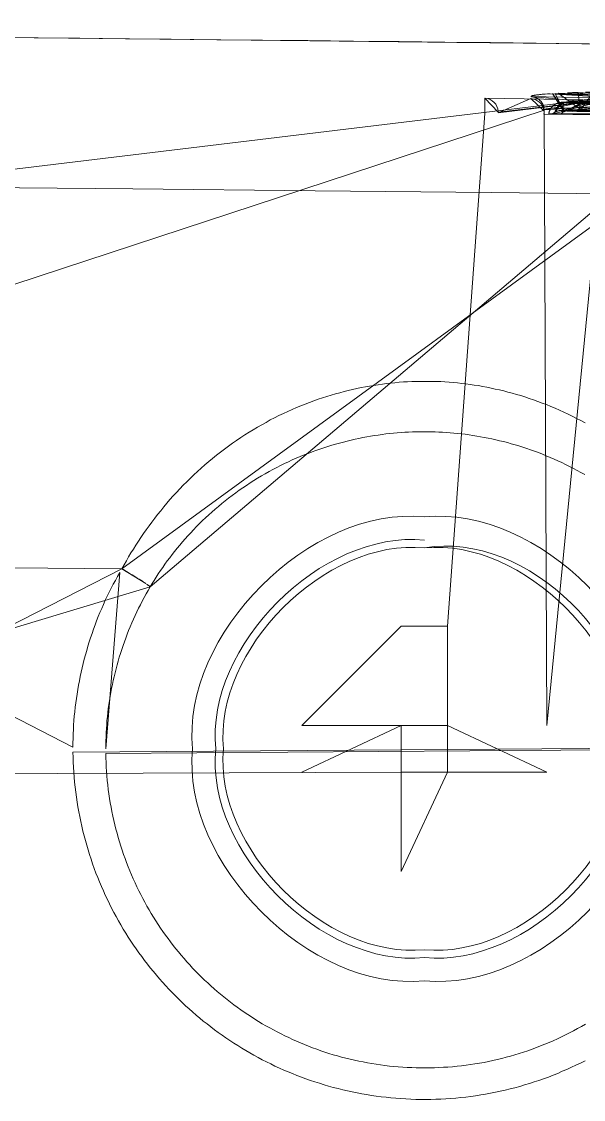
# Model space of a CAD drawing. Header units: millimetres. Extents: x 521 to 148073, y -17811 to 32040.
# Drawn here: x 59817.01 to 59825.83, y 10261.95 to 10278.86 of the extents above; entities that cross this region are included whole.
import ezdxf

# ---------------------------------------------------------------- set-up
doc = ezdxf.new("R2010")
doc.units = ezdxf.units.MM
doc.layers.add('Datové rozvody', color=6, linetype='Continuous')
doc.layers.add('PDF_Geometrie', color=7, linetype='Continuous', true_color=0xbdbdbd)

# ---------------------------------------------------------------- blocks, each defined once
blk = doc.blocks.new('projektor')
at = {"layer": 'PDF_Geometrie', "lineweight": 13}
for points in [[(86462.559, 15027.31), (86462.559, 15028.018), (86461.042, 15029.535), (86461.042, 15027.31), (86460.334, 15025.792), (86460.334, 15028.018), (86460.183, 15066.103), (86460.131, 15062.861)], [(86469.263, 15035.008), (86469.236, 15032.116), (86469.208, 15029.33), (86469.18, 15026.645), (86469.152, 15024.047), (86469.122, 15021.533), (86469.094, 15019.107), (86469.065, 15016.757), (86469.035, 15014.483), (86469.006, 15012.286), (86468.978, 15010.157), (86468.948, 15008.094), (86468.92, 15006.098)], [(86464.875, 15025.214), (86464.907, 15025.272), (86464.939, 15025.33), (86464.97, 15025.388), (86465.001, 15025.447), (86465.03, 15025.506), (86465.059, 15025.565), (86465.086, 15025.624), (86465.113, 15025.684), (86465.138, 15025.743), (86465.163, 15025.803), (86465.187, 15025.862), (86465.21, 15025.922), (86465.233, 15025.981), (86465.254, 15026.041), (86465.274, 15026.1), (86465.294, 15026.16), (86465.312, 15026.219), (86465.33, 15026.278), (86465.347, 15026.337), (86465.363, 15026.396), (86465.379, 15026.455), (86465.393, 15026.514), (86465.407, 15026.573), (86465.42, 15026.632), (86465.433, 15026.69), (86465.443, 15026.749), (86465.454, 15026.807), (86465.464, 15026.865), (86465.473, 15026.923), (86465.482, 15026.981), (86465.49, 15027.039), (86465.497, 15027.097), (86465.503, 15027.155), (86465.508, 15027.213), (86465.513, 15027.27), (86465.518, 15027.328), (86465.522, 15027.386), (86465.525, 15027.443), (86465.527, 15027.501), (86465.529, 15027.558), (86465.529, 15027.616), (86465.529, 15027.673), (86465.529, 15027.731), (86465.529, 15027.789), (86465.526, 15027.846), (86465.524, 15027.904), (86465.521, 15027.962), (86465.517, 15028.02), (86465.513, 15028.078), (86465.508, 15028.136), (86465.501, 15028.194), (86465.495, 15028.252), (86465.488, 15028.31), (86465.479, 15028.369), (86465.471, 15028.427), (86465.461, 15028.486), (86465.451, 15028.545), (86465.44, 15028.604), (86465.428, 15028.663), (86465.415, 15028.722), (86465.402, 15028.781), (86465.387, 15028.841), (86465.372, 15028.9), (86465.356, 15028.96), (86465.34, 15029.02), (86465.322, 15029.08), (86465.304, 15029.14), (86465.285, 15029.2), (86465.264, 15029.26), (86465.243, 15029.32), (86465.222, 15029.38), (86465.198, 15029.44), (86465.175, 15029.501), (86465.15, 15029.561), (86465.125, 15029.621), (86465.098, 15029.681), (86465.07, 15029.741), (86465.042, 15029.8), (86465.013, 15029.86), (86464.982, 15029.919), (86464.951, 15029.978), (86464.92, 15030.037), (86464.887, 15030.095), (86464.854, 15030.153), (86464.819, 15030.211), (86464.784, 15030.268), (86464.747, 15030.325), (86464.711, 15030.381), (86464.673, 15030.437), (86464.635, 15030.492), (86464.595, 15030.546), (86464.556, 15030.6), (86464.515, 15030.654), (86464.474, 15030.706), (86464.433, 15030.757), (86464.39, 15030.808), (86464.348, 15030.859), (86464.304, 15030.909), (86464.26, 15030.958), (86464.216, 15031.006), (86464.172, 15031.052), (86464.126, 15031.099), (86464.081, 15031.144), (86464.034, 15031.189), (86463.988, 15031.233), (86463.942, 15031.276), (86463.894, 15031.318), (86463.847, 15031.36), (86463.799, 15031.4), (86463.751, 15031.44), (86463.702, 15031.479), (86463.655, 15031.517), (86463.606, 15031.554), (86463.557, 15031.591), (86463.507, 15031.626), (86463.458, 15031.661), (86463.409, 15031.695), (86463.359, 15031.728), (86463.31, 15031.76), (86463.259, 15031.792), (86463.21, 15031.823), (86463.16, 15031.853), (86459.542, 15043.865)], [(86468.685, 15041.018), (86470.632, 15024.855)], [(86463.16, 15031.853), (86463.106, 15031.885), (86463.053, 15031.915), (86462.998, 15031.945), (86462.944, 15031.974), (86462.889, 15032.001), (86462.834, 15032.03), (86462.779, 15032.056), (86462.723, 15032.083), (86462.667, 15032.108), (86462.61, 15032.133), (86462.553, 15032.157), (86462.496, 15032.181), (86462.438, 15032.203), (86462.38, 15032.225), (86462.322, 15032.247), (86462.264, 15032.267), (86462.206, 15032.286), (86462.146, 15032.306), (86462.088, 15032.324), (86462.028, 15032.341), (86461.969, 15032.358), (86461.91, 15032.374), (86461.85, 15032.389), (86461.789, 15032.403), (86461.729, 15032.418), (86461.669, 15032.43), (86461.608, 15032.442), (86461.548, 15032.453), (86461.487, 15032.464), (86461.426, 15032.475), (86461.365, 15032.483), (86461.304, 15032.492), (86461.242, 15032.499), (86461.18, 15032.506), (86461.119, 15032.512), (86461.058, 15032.516), (86460.996, 15032.521), (86460.935, 15032.524), (86460.873, 15032.527), (86460.811, 15032.529), (86460.749, 15032.53), (86460.688, 15032.531), (86463.38, 15032.318), (86463.32, 15032.351), (86463.26, 15032.384), (86463.2, 15032.417), (86463.14, 15032.448), (86463.079, 15032.479), (86463.018, 15032.508), (86462.956, 15032.538), (86462.894, 15032.565), (86462.831, 15032.593), (86462.768, 15032.619), (86462.706, 15032.645), (86462.642, 15032.67), (86462.579, 15032.694), (86462.515, 15032.718), (86462.45, 15032.74), (86462.385, 15032.762), (86462.32, 15032.783), (86462.255, 15032.803), (86462.19, 15032.822), (86462.124, 15032.841), (86462.059, 15032.858), (86461.993, 15032.875), (86461.927, 15032.892), (86461.86, 15032.906), (86461.793, 15032.92), (86461.727, 15032.934), (86461.66, 15032.947), (86461.592, 15032.958), (86461.525, 15032.969), (86461.458, 15032.979), (86461.39, 15032.988), (86461.322, 15032.996), (86461.254, 15033.003), (86461.187, 15033.011), (86461.119, 15033.016), (86461.051, 15033.021), (86460.983, 15033.025), (86460.915, 15033.028), (86460.847, 15033.03), (86460.779, 15033.032), (86460.711, 15033.032), (86465.878, 15043.059)], [(86463.498, 15039.292), (86463.478, 15036.888), (86463.458, 15034.552), (86463.438, 15032.283), (86458.721, 15041.505), (86459.2, 15041.256)], [(86465.291, 15041.324), (86465.355, 15041.31), (86470.441, 15025.836)], [(86471.575, 15036.937), (86471.542, 15033.564), (86471.509, 15030.308), (86471.475, 15027.17), (86471.44, 15024.134), (86471.404, 15021.201), (86471.369, 15018.37), (86471.332, 15015.629), (86471.296, 15012.977), (86471.259, 15010.415), (86471.223, 15007.933)], [(86460.688, 15022.799), (86460.619, 15032.53), (86460.549, 15032.529), (86460.481, 15032.527), (86460.411, 15032.523), (86460.342, 15032.519), (86460.274, 15032.514), (86460.205, 15032.508), (86460.136, 15032.501), (86460.068, 15032.493), (86459.999, 15032.484), (86459.931, 15032.473), (86459.864, 15032.462), (86459.796, 15032.45), (86459.729, 15032.437), (86459.662, 15032.424), (86459.596, 15032.408), (86459.529, 15032.393), (86459.463, 15032.377), (86459.398, 15032.359), (86459.333, 15032.34), (86459.269, 15032.322), (86459.204, 15032.302), (86459.14, 15032.28), (86459.076, 15032.259), (86459.013, 15032.236), (86458.95, 15032.213), (86458.887, 15032.189), (86458.826, 15032.163), (86458.763, 15032.138), (86458.702, 15032.11), (86458.642, 15032.083), (86458.582, 15032.054), (86458.522, 15032.026), (86458.462, 15031.996), (86458.404, 15031.965), (86458.345, 15031.934), (86458.288, 15031.902), (86458.231, 15031.869), (86458.174, 15031.836), (86458.118, 15031.801), (86458.062, 15031.767), (86458.007, 15031.73), (86457.952, 15031.693), (86457.898, 15031.657), (86457.844, 15031.619), (86457.792, 15031.58), (86457.739, 15031.541), (86457.687, 15031.501), (86457.636, 15031.46), (86457.586, 15031.42), (86457.536, 15031.378), (86457.486, 15031.335), (86457.438, 15031.292), (86457.389, 15031.249), (86457.341, 15031.204), (86457.295, 15031.159), (86457.248, 15031.113), (86457.203, 15031.068), (86457.157, 15031.021), (86457.113, 15030.973), (86457.069, 15030.925), (86457.026, 15030.876), (86456.983, 15030.828), (86456.942, 15030.778), (86456.9, 15030.728), (86456.86, 15030.677), (86456.82, 15030.625), (86456.78, 15030.574), (86456.742, 15030.521), (86456.704, 15030.468), (86456.667, 15030.416), (86456.63, 15030.362), (86456.595, 15030.307), (86456.56, 15030.252), (86456.525, 15030.196), (86456.491, 15030.14), (86456.459, 15030.084), (86456.427, 15030.027), (86456.395, 15029.97), (86456.365, 15029.912), (86456.335, 15029.853), (86456.306, 15029.795), (86456.278, 15029.735), (86456.25, 15029.676), (86456.223, 15029.616), (86456.197, 15029.555), (86456.172, 15029.494), (86456.148, 15029.433), (86456.125, 15029.371), (86456.101, 15029.309), (86456.079, 15029.247), (86456.059, 15029.184), (86456.038, 15029.121), (86456.018, 15029.057), (86456, 15028.992), (86455.982, 15028.928), (86455.965, 15028.863), (86455.949, 15028.798), (86455.934, 15028.733), (86455.92, 15028.667), (86455.907, 15028.601), (86455.894, 15028.535), (86455.882, 15028.469), (86455.871, 15028.401), (86455.861, 15028.334), (86455.853, 15028.267), (86455.844, 15028.199), (86455.838, 15028.131), (86455.832, 15028.063), (86455.826, 15027.995), (86455.822, 15027.925), (86455.82, 15027.857), (86455.817, 15027.788), (86455.815, 15027.719), (86455.815, 15027.65), (86455.816, 15027.581), (86455.818, 15027.511), (86455.82, 15027.442), (86455.825, 15027.373), (86455.829, 15027.304), (86455.834, 15027.235), (86455.841, 15027.165), (86455.849, 15027.096), (86455.857, 15027.027), (86455.867, 15026.959), (86455.877, 15026.891), (86455.889, 15026.822), (86455.901, 15026.753), (86455.915, 15026.685), (86455.93, 15026.618), (86455.945, 15026.55), (86455.961, 15026.483), (86455.978, 15026.416), (86455.997, 15026.349), (86456.016, 15026.281), (86456.036, 15026.215), (86456.058, 15026.149), (86456.079, 15026.084), (86456.103, 15026.018), (86456.126, 15025.953), (86456.151, 15025.888), (86456.177, 15025.824), (86456.204, 15025.76), (86456.232, 15025.697), (86456.26, 15025.632), (86456.29, 15025.57), (86456.32, 15025.507), (86456.351, 15025.445), (86456.383, 15025.384), (86456.417, 15025.323), (86456.45, 15025.262), (86456.485, 15025.202)], [(86460.711, 15022.288), (86460.635, 15033.032), (86460.558, 15033.03), (86460.482, 15033.028), (86460.406, 15033.024), (86460.33, 15033.019), (86460.253, 15033.013), (86460.177, 15033.007), (86460.102, 15032.998), (86460.026, 15032.989), (86459.951, 15032.979), (86459.876, 15032.968), (86459.801, 15032.956), (86459.727, 15032.942), (86459.653, 15032.928), (86459.579, 15032.913), (86459.506, 15032.897), (86459.432, 15032.879), (86459.36, 15032.861), (86459.288, 15032.842), (86459.216, 15032.821), (86459.144, 15032.8), (86459.073, 15032.779), (86459.003, 15032.755), (86458.932, 15032.731), (86458.862, 15032.706), (86458.792, 15032.68), (86458.724, 15032.654), (86458.656, 15032.626), (86458.588, 15032.597), (86458.52, 15032.567), (86458.453, 15032.538), (86458.387, 15032.506), (86458.321, 15032.473), (86458.255, 15032.441), (86458.191, 15032.407), (86458.126, 15032.373), (86458.063, 15032.337), (86457.999, 15032.301), (86457.936, 15032.264), (86457.874, 15032.225), (86457.813, 15032.187), (86457.752, 15032.147), (86457.692, 15032.107), (86457.632, 15032.067), (86457.574, 15032.025), (86457.515, 15031.982), (86457.457, 15031.938), (86457.4, 15031.895), (86457.344, 15031.85), (86457.287, 15031.804), (86457.233, 15031.758), (86457.178, 15031.712), (86457.124, 15031.664), (86457.071, 15031.615), (86457.018, 15031.566), (86456.967, 15031.517), (86456.915, 15031.466), (86456.865, 15031.416), (86456.815, 15031.364), (86456.766, 15031.312), (86456.717, 15031.259), (86456.67, 15031.205), (86456.623, 15031.151), (86456.577, 15031.096), (86456.531, 15031.041), (86456.487, 15030.984), (86456.442, 15030.928), (86456.399, 15030.871), (86456.356, 15030.813), (86456.315, 15030.754), (86456.274, 15030.695), (86456.234, 15030.636), (86456.194, 15030.576), (86456.156, 15030.515), (86456.118, 15030.454), (86456.081, 15030.392), (86456.044, 15030.33), (86456.009, 15030.267), (86455.975, 15030.204), (86455.941, 15030.14), (86455.908, 15030.076), (86455.876, 15030.011), (86455.844, 15029.946), (86455.814, 15029.879), (86455.784, 15029.813), (86455.756, 15029.746), (86455.729, 15029.679), (86455.702, 15029.611), (86455.675, 15029.543), (86455.65, 15029.475), (86455.625, 15029.405), (86455.603, 15029.336), (86455.581, 15029.266), (86455.559, 15029.196), (86455.538, 15029.126), (86455.518, 15029.055), (86455.5, 15028.982), (86455.482, 15028.911), (86455.465, 15028.839), (86455.45, 15028.767), (86455.435, 15028.693), (86455.421, 15028.62), (86455.408, 15028.547), (86455.396, 15028.473), (86455.386, 15028.398), (86455.376, 15028.324), (86455.367, 15028.25), (86455.359, 15028.175), (86455.352, 15028.099), (86455.347, 15028.024), (86455.342, 15027.948), (86455.339, 15027.871), (86455.336, 15027.796), (86455.334, 15027.72), (86455.334, 15027.644), (86455.335, 15027.567), (86455.337, 15027.49), (86455.34, 15027.414), (86455.343, 15027.337), (86455.35, 15027.261), (86455.355, 15027.185), (86455.363, 15027.109), (86455.371, 15027.032), (86455.381, 15026.956), (86455.391, 15026.881), (86455.403, 15026.804), (86455.416, 15026.729), (86455.43, 15026.654), (86455.444, 15026.579), (86455.46, 15026.504), (86455.477, 15026.429), (86455.495, 15026.355), (86455.514, 15026.28), (86455.534, 15026.206), (86455.556, 15026.133), (86455.578, 15026.06), (86455.601, 15025.986), (86455.625, 15025.914), (86455.651, 15025.842), (86455.677, 15025.77), (86455.705, 15025.699), (86455.733, 15025.627), (86455.764, 15025.557), (86455.794, 15025.486), (86455.825, 15025.417), (86455.858, 15025.348), (86455.891, 15025.278), (86455.926, 15025.21)], [(86465.664, 15025.209), (86465.699, 15025.274), (86465.734, 15025.34), (86465.766, 15025.405), (86465.799, 15025.47), (86465.83, 15025.536), (86465.86, 15025.602), (86465.888, 15025.667), (86465.916, 15025.733), (86465.943, 15025.798), (86465.968, 15025.864), (86465.993, 15025.931), (86466.016, 15025.996), (86466.039, 15026.062), (86466.06, 15026.127), (86466.081, 15026.192), (86466.1, 15026.257), (86466.118, 15026.322), (86466.136, 15026.387), (86466.152, 15026.452), (86466.168, 15026.516), (86466.182, 15026.582), (86466.197, 15026.646), (86466.209, 15026.711), (86466.221, 15026.775), (86466.233, 15026.839), (86466.243, 15026.903), (86466.252, 15026.967), (86466.26, 15027.031), (86466.268, 15027.094), (86466.274, 15027.158), (86466.28, 15027.222), (86466.286, 15027.286), (86466.29, 15027.35), (86466.294, 15027.413), (86466.296, 15027.477), (86466.298, 15027.54), (86466.299, 15027.604), (86466.299, 15027.667), (86466.299, 15027.731), (86466.298, 15027.794), (86466.295, 15027.858), (86466.292, 15027.922), (86466.289, 15027.985), (86466.284, 15028.049), (86466.278, 15028.114), (86466.272, 15028.178), (86466.264, 15028.242), (86466.257, 15028.306), (86466.248, 15028.371), (86466.238, 15028.435), (86466.227, 15028.5), (86466.216, 15028.564), (86466.203, 15028.629), (86466.19, 15028.694), (86466.175, 15028.76), (86466.16, 15028.826), (86466.144, 15028.891), (86466.126, 15028.957), (86466.108, 15029.022), (86466.089, 15029.088), (86466.069, 15029.154), (86466.048, 15029.22), (86466.025, 15029.286), (86466.002, 15029.353), (86465.978, 15029.42), (86465.952, 15029.486), (86465.926, 15029.552), (86465.898, 15029.619), (86465.869, 15029.685), (86465.84, 15029.752), (86465.808, 15029.818), (86465.776, 15029.885), (86465.743, 15029.951), (86465.709, 15030.017), (86465.673, 15030.082), (86465.637, 15030.148), (86465.6, 15030.213), (86465.561, 15030.277), (86465.522, 15030.342), (86465.481, 15030.406), (86465.439, 15030.47), (86465.396, 15030.533), (86465.353, 15030.596), (86465.308, 15030.658), (86465.264, 15030.719), (86465.217, 15030.78), (86465.17, 15030.84), (86465.122, 15030.9), (86465.073, 15030.958), (86465.024, 15031.016), (86464.973, 15031.074), (86464.922, 15031.13), (86464.871, 15031.186), (86464.818, 15031.241), (86464.765, 15031.293), (86464.712, 15031.346), (86464.658, 15031.399), (86464.603, 15031.45), (86464.549, 15031.5), (86464.493, 15031.55), (86464.437, 15031.599), (86464.381, 15031.645), (86464.324, 15031.692), (86464.267, 15031.738), (86464.209, 15031.783), (86464.151, 15031.827), (86464.093, 15031.87), (86464.034, 15031.912), (86463.976, 15031.954), (86463.917, 15031.993), (86463.858, 15032.033), (86463.799, 15032.072), (86463.738, 15032.109), (86463.679, 15032.146), (86463.619, 15032.182), (86463.559, 15032.216), (86463.498, 15032.251), (86463.438, 15032.283), (86470.399, 15022.728)], [(86463.202, 15031.906), (86463.198, 15031.9), (86463.195, 15031.896), (86463.192, 15031.891), (86463.188, 15031.887), (86463.185, 15031.881), (86463.182, 15031.878), (86463.18, 15031.874), (86463.177, 15031.871), (86463.175, 15031.868), (86463.172, 15031.865), (86463.171, 15031.863), (86463.168, 15031.86), (86463.167, 15031.859), (86463.165, 15031.857), (86463.164, 15031.856), (86463.163, 15031.855), (86463.162, 15031.854), (86463.161, 15031.853), (86463.16, 15031.853), (86470.537, 15023.155)], [(86470.625, 15026.738), (86470.39, 15026.738), (86462.559, 15027.31), (86460.334, 15027.31), (86458.817, 15028.018), (86461.042, 15028.018), (86460.334, 15029.535)], [(86470.688, 15025.782), (86470.686, 15025.817), (86470.684, 15025.833), (86470.683, 15025.849), (86470.682, 15025.863), (86470.68, 15025.879), (86470.679, 15025.892), (86470.678, 15025.905), (86470.676, 15025.918), (86470.674, 15025.931), (86470.672, 15025.942), (86470.671, 15025.952), (86470.67, 15025.962), (86470.668, 15025.972), (86470.667, 15025.98), (86470.665, 15025.989), (86470.663, 15025.997), (86470.662, 15026.004), (86470.661, 15026.01), (86470.659, 15026.015), (86470.658, 15026.02), (86470.656, 15026.024), (86470.654, 15026.028), (86470.653, 15026.031), (86470.651, 15026.033), (86470.649, 15026.035), (86470.648, 15026.036), (86470.646, 15026.036), (86470.366, 15013.04)], [(86470.532, 15013.375), (86470.423, 15025.505), (86470.423, 15025.509), (86470.423, 15025.513), (86470.422, 15025.518), (86470.42, 15025.523), (86470.419, 15025.527), (86470.418, 15025.531), (86470.416, 15025.535), (86470.413, 15025.539), (86470.412, 15025.543), (86470.409, 15025.547), (86470.406, 15025.55), (86470.403, 15025.554), (86470.401, 15025.558), (86470.397, 15025.562), (86470.394, 15025.565), (86470.391, 15025.569), (86470.387, 15025.573), (86470.383, 15025.577), (86470.379, 15025.58), (86470.376, 15025.582), (86470.193, 15009.661)], [(86470.344, 15022.775), (86470.646, 15026.036), (86470.645, 15026.03), (86470.645, 15026.023), (86470.644, 15026.017), (86470.643, 15026.01), (86470.642, 15026.004), (86470.641, 15025.997), (86470.64, 15025.991), (86470.638, 15025.984), (86470.636, 15025.977), (86470.634, 15025.971), (86470.632, 15025.965), (86470.629, 15025.959), (86470.627, 15025.953), (86470.623, 15025.947), (86470.621, 15025.942), (86470.618, 15025.936), (86470.614, 15025.93), (86470.61, 15025.924), (86470.606, 15025.919), (86470.602, 15025.913), (86470.598, 15025.908), (86470.594, 15025.903), (86470.589, 15025.899), (86470.584, 15025.894), (86470.58, 15025.89), (86470.575, 15025.885), (86470.57, 15025.881), (86470.565, 15025.877), (86470.559, 15025.873), (86470.554, 15025.869), (86470.548, 15025.865), (86470.542, 15025.862), (86470.536, 15025.859), (86470.531, 15025.856), (86470.524, 15025.853), (86470.519, 15025.851), (86470.512, 15025.848), (86470.506, 15025.846), (86470.5, 15025.844), (86470.493, 15025.843), (86470.487, 15025.841), (86470.48, 15025.84), (86470.474, 15025.839), (86470.467, 15025.838), (86470.461, 15025.837), (86470.454, 15025.837), (86470.448, 15025.836), (86470.444, 15025.836), (86470.613, 15023.269)], [(86470.533, 15023.283), (86470.467, 15025.741), (86470.466, 15025.751), (86470.464, 15025.761), (86470.462, 15025.77), (86470.462, 15025.779), (86470.46, 15025.786), (86470.458, 15025.793), (86470.458, 15025.8), (86470.456, 15025.806), (86470.454, 15025.813), (86470.453, 15025.818), (86470.452, 15025.822), (86470.45, 15025.826), (86470.449, 15025.829), (86470.447, 15025.832), (86470.446, 15025.834), (86470.444, 15025.835), (86470.443, 15025.836), (86470.643, 15024.828), (86470.435, 15025.558), (86470.435, 15025.557), (86470.435, 15025.555), (86470.436, 15025.553), (86470.436, 15025.55), (86470.436, 15025.548), (86470.436, 15025.546), (86470.437, 15025.543), (86470.437, 15025.538), (86470.194, 15009.652)], [(86470.402, 15025.836), (86470.379, 15025.837), (86470.337, 15022.3)], [(86470.402, 15025.836), (86470.405, 15025.836)], [(86470.396, 15022.948), (86470.395, 15022.953), (86470.653, 15024.704), (86470.535, 15023.246), (86470.437, 15025.542), (86470.695, 15025.665), (86470.183, 15009.808)], [(86470.389, 15023.482), (86470.382, 15025.764), (86470.388, 15025.763), (86470.394, 15025.762), (86470.4, 15025.761), (86470.406, 15025.759), (86470.412, 15025.758), (86470.418, 15025.756), (86470.423, 15025.754), (86470.428, 15025.751), (86470.434, 15025.749), (86470.439, 15025.747), (86470.444, 15025.744), (86470.449, 15025.742), (86470.454, 15025.739), (86470.458, 15025.737), (86470.463, 15025.734), (86470.467, 15025.731), (86470.472, 15025.728), (86470.476, 15025.725), (86470.48, 15025.722), (86470.484, 15025.719), (86470.488, 15025.716), (86470.491, 15025.713), (86470.495, 15025.709), (86470.499, 15025.706), (86470.501, 15025.703), (86470.505, 15025.699), (86470.508, 15025.696), (86470.51, 15025.692), (86470.514, 15025.688), (86470.516, 15025.685), (86470.519, 15025.682), (86470.521, 15025.678), (86470.523, 15025.675), (86470.525, 15025.671), (86470.528, 15025.668), (86470.53, 15025.665), (86470.532, 15025.661), (86470.534, 15025.658), (86470.536, 15025.655), (86470.537, 15025.651), (86470.539, 15025.648), (86470.54, 15025.645), (86470.541, 15025.642), (86470.543, 15025.638), (86470.545, 15025.635), (86470.545, 15025.631), (86470.546, 15025.628), (86470.548, 15025.625), (86470.549, 15025.622), (86470.549, 15025.619), (86470.55, 15025.616), (86470.551, 15025.614), (86470.552, 15025.611), (86470.552, 15025.608), (86470.553, 15025.606), (86470.554, 15025.603), (86470.554, 15025.6), (86470.554, 15025.598), (86470.555, 15025.595), (86470.555, 15025.593), (86470.557, 15025.591), (86470.557, 15025.589), (86470.557, 15025.586), (86470.557, 15025.584), (86470.557, 15025.582), (86470.558, 15025.58), (86470.558, 15025.577), (86470.558, 15025.574), (86470.559, 15025.572), (86470.559, 15025.57), (86470.559, 15025.568), (86470.56, 15025.566), (86470.56, 15025.563), (86470.56, 15025.561), (86470.56, 15025.557), (86470.415, 15025.666), (86470.422, 15025.664), (86470.427, 15025.662), (86470.433, 15025.66), (86470.439, 15025.657), (86470.445, 15025.655), (86470.451, 15025.652), (86470.457, 15025.649), (86470.462, 15025.646), (86470.467, 15025.643), (86470.473, 15025.64), (86470.478, 15025.637), (86470.483, 15025.632), (86470.488, 15025.629), (86470.493, 15025.625), (86470.497, 15025.621), (86470.502, 15025.618), (86470.506, 15025.614), (86470.51, 15025.61), (86470.514, 15025.606), (86470.518, 15025.601), (86470.521, 15025.597), (86470.524, 15025.593), (86470.528, 15025.588), (86470.531, 15025.584), (86470.533, 15025.579), (86470.536, 15025.573), (86470.538, 15025.569), (86470.54, 15025.564), (86470.542, 15025.559), (86470.544, 15025.554), (86470.545, 15025.549), (86470.547, 15025.544), (86470.548, 15025.539), (86470.549, 15025.534), (86470.549, 15025.53), (86470.549, 15025.525), (86470.55, 15025.52), (86470.53, 15023.287)], [(86470.603, 15024.855), (86470.38, 15025.71), (86470.383, 15025.706), (86470.386, 15025.703), (86470.389, 15025.699), (86470.392, 15025.696), (86470.394, 15025.691), (86470.397, 15025.688), (86470.399, 15025.684), (86470.401, 15025.681), (86470.404, 15025.677), (86470.406, 15025.674), (86470.408, 15025.67), (86470.41, 15025.667), (86470.412, 15025.663), (86470.413, 15025.66), (86470.415, 15025.656), (86470.417, 15025.653), (86470.418, 15025.65), (86470.419, 15025.646), (86470.421, 15025.643), (86470.422, 15025.64), (86470.423, 15025.637), (86470.424, 15025.633), (86470.425, 15025.63), (86470.426, 15025.627), (86470.427, 15025.624), (86470.427, 15025.621), (86470.428, 15025.618), (86470.428, 15025.616), (86470.429, 15025.613), (86470.43, 15025.611), (86470.43, 15025.609), (86470.431, 15025.606), (86470.431, 15025.604), (86470.432, 15025.602), (86470.432, 15025.6), (86470.432, 15025.598), (86470.432, 15025.595), (86470.432, 15025.593), (86470.433, 15025.591), (86470.433, 15025.589), (86470.433, 15025.587), (86470.434, 15025.585), (86470.434, 15025.582), (86470.434, 15025.58), (86470.435, 15025.578), (86470.435, 15025.576), (86470.435, 15025.573), (86470.435, 15025.57), (86470.471, 15023.431)], [(86470.691, 15025.745), (86470.688, 15025.782)], [(86470.437, 15025.54), (86470.437, 15025.529), (86470.171, 15010.445)], [(86470.563, 15025.484), (86470.563, 15025.469), (86470.175, 15010.052)], [(86470.565, 15013.072), (86470.563, 15013.103), (86470.562, 15025.504), (86470.18, 15009.879), (86470.374, 15012.901), (86470.656, 15024.611), (86470.656, 15024.622)], [(86470.215, 15012.882), (86470.21, 15012.763), (86470.561, 15025.257), (86470.397, 15023.205), (86470.423, 15025.49)], [(86470.216, 15012.904), (86470.214, 15012.837), (86470.646, 15023.573), (86470.533, 15022.974), (86470.424, 15025.501), (86470.56, 15025.255), (86470.397, 15023.218)], [(86470.646, 15023.573), (86470.644, 15023.533), (86470.341, 15010.252), (86470.643, 15023.52), (86470.532, 15022.962), (86470.425, 15025.513), (86470.56, 15025.247), (86470.397, 15023.225), (86470.218, 15012.937)], [(86470.233, 15013.161), (86470.231, 15013.138), (86470.551, 15025.532), (86470.53, 15022.929), (86470.531, 15022.942), (86470.513, 15009.794), (86470.656, 15022.445), (86470.451, 15022.614), (86470.4, 15023.257)], [(86470.55, 15025.52), (86470.55, 15025.526), (86470.331, 15010.072)], [(86470.404, 15023.287), (86470.551, 15025.532), (86470.551, 15025.534), (86470.552, 15025.537), (86470.552, 15025.539), (86470.552, 15025.541), (86470.552, 15025.544), (86470.553, 15025.546), (86470.553, 15025.548), (86470.553, 15025.549), (86470.554, 15025.551), (86470.554, 15025.552), (86470.554, 15025.554), (86470.554, 15025.555), (86470.554, 15025.556), (86470.554, 15025.557), (86470.554, 15025.558), (86470.555, 15025.559), (86470.555, 15025.56), (86470.557, 15025.561), (86470.557, 15025.561), (86470.557, 15025.56), (86470.557, 15025.559), (86470.558, 15025.559), (86470.558, 15025.558), (86470.558, 15025.557), (86470.559, 15025.556), (86470.559, 15025.555), (86470.559, 15025.553), (86470.559, 15025.552), (86470.56, 15025.55), (86470.56, 15025.549), (86470.56, 15025.547), (86470.56, 15025.545), (86470.561, 15025.543), (86470.561, 15025.541), (86470.561, 15025.538), (86470.561, 15025.536), (86470.561, 15025.533), (86470.561, 15025.531), (86470.561, 15025.525), (86470.53, 15022.94)], [(86470.519, 15009.897), (86470.523, 15009.945), (86470.531, 15022.955), (86470.558, 15025.221), (86470.425, 15025.521)], [(86470.513, 15009.794), (86470.514, 15009.821), (86470.659, 15022.488), (86470.453, 15022.652), (86470.427, 15025.539), (86470.635, 15023.397)], [(86470.533, 15023.283), (86470.533, 15023.278), (86470.561, 15025.552)], [(86470.171, 15010.357), (86470.172, 15010.261), (86470.421, 15025.337)], [(86470.175, 15010.054), (86470.177, 15010.003), (86470.563, 15025.473), (86470.176, 15009.997), (86470.659, 15024.5)], [(86470.562, 15025.307), (86470.561, 15025.288), (86470.395, 15023.179), (86470.423, 15025.466), (86470.352, 15010.515), (86470.205, 15012.606)], [(86470.209, 15012.764), (86470.207, 15012.681), (86470.561, 15025.275), (86470.396, 15023.192), (86470.423, 15025.478)], [(86470.562, 15025.326), (86470.562, 15025.306), (86470.354, 15010.589)], [(86470.564, 15025.445), (86470.564, 15025.42), (86470.393, 15023.047), (86470.572, 15012.682)], [(86470.393, 15023.106), (86470.394, 15023.126), (86470.563, 15025.343)], [(86470.709, 15025.317), (86470.707, 15025.4), (86470.394, 15022.983), (86470.422, 15025.267), (86470.536, 15023.218), (86470.566, 15013.024)], [(86470.57, 15012.235), (86470.571, 15012.349), (86470.421, 15025.396)], [(86470.563, 15025.346), (86470.562, 15025.324)], [(86470.564, 15025.406), (86470.563, 15025.386)], [(86470.661, 15024.118), (86470.659, 15024.031), (86470.563, 15025.366)], [(86470.564, 15025.459), (86470.564, 15025.439)], [(86470.564, 15025.426), (86470.564, 15025.405), (86470.572, 15012.574)], [(86470.707, 15025.4), (86470.703, 15025.478), (86470.565, 15013.072)], [(86470.561, 15025.257), (86470.56, 15025.245), (86470.215, 15012.882)], [(86470.395, 15022.967), (86470.394, 15022.974), (86470.422, 15025.259)]]:
    blk.add_lwpolyline(points, dxfattribs=at)
for points in [[(86463.438, 15032.283), (86463.425, 15032.261), (86463.398, 15032.216), (86463.372, 15032.172), (86463.346, 15032.129), (86463.32, 15032.088), (86463.296, 15032.049), (86463.279, 15032.022), (86463.262, 15031.995), (86463.246, 15031.971), (86463.237, 15031.957), (86463.227, 15031.942), (86463.219, 15031.929), (86463.21, 15031.917)], [(86470.714, 15023.939), (86470.716, 15024.12), (86470.38, 15012.35), (86470.625, 15026.738), (86470.411, 15026.538)], [(86470.603, 15024.855), (86470.632, 15024.855), (86461.042, 15025.792), (86470.435, 15025.836), (86470.422, 15025.836), (86470.617, 15026.036), (86470.397, 15026.538)], [(86470.651, 15024.74), (86470.652, 15024.722), (86470.561, 15025.539), (86470.437, 15025.548), (86470.693, 15025.706), (86470.437, 15025.532), (86470.371, 15012.976)], [(86470.65, 15024.757), (86470.651, 15024.74), (86470.691, 15025.745), (86470.534, 15023.266)], [(86470.562, 15025.497), (86470.563, 15025.485), (86470.178, 15009.958), (86470.178, 15009.945), (86470.376, 15012.83)], [(86470.562, 15025.504), (86470.562, 15025.497), (86470.179, 15009.916), (86470.536, 15023.228), (86470.657, 15024.588)], [(86470.395, 15022.96), (86470.395, 15022.967), (86470.181, 15009.85), (86470.535, 15023.232), (86470.563, 15025.502)], [(86470.182, 15009.845), (86470.183, 15009.82), (86470.653, 15024.683), (86470.483, 15024.542), (86470.371, 15012.951), (86470.653, 15024.671), (86470.697, 15025.621), (86470.423, 15025.245), (86470.535, 15023.252), (86470.395, 15022.96), (86470.535, 15023.239)], [(86470.561, 15025.519), (86470.562, 15025.511), (86470.562, 15013.131), (86470.182, 15009.845), (86470.655, 15024.654), (86470.373, 15012.927), (86470.655, 15024.648)], [(86470.561, 15025.525), (86470.561, 15025.519), (86470.183, 15009.794), (86470.561, 15013.159)], [(86470.531, 15022.955), (86470.531, 15022.948), (86470.426, 15025.527), (86470.519, 15009.897), (86470.224, 15013.048)], [(86470.64, 15023.472), (86470.638, 15023.449), (86470.55, 15025.52), (86470.333, 15010.113), (86470.531, 15022.954), (86470.638, 15023.435), (86470.558, 15025.217), (86470.477, 15024.086)], [(86470.429, 15025.56), (86470.429, 15025.562), (86470.429, 15025.563), (86470.429, 15025.565), (86470.43, 15025.566), (86470.43, 15025.567), (86470.43, 15025.568), (86470.431, 15025.568), (86470.431, 15025.569), (86470.431, 15025.57), (86470.432, 15025.571), (86470.432, 15025.571), (86470.432, 15025.57), (86470.433, 15025.569), (86470.433, 15025.568), (86470.433, 15025.567), (86470.434, 15025.567), (86470.434, 15025.565), (86470.434, 15025.564), (86470.434, 15025.563), (86470.435, 15025.561)], [(86470.561, 15025.552), (86470.561, 15025.544), (86470.437, 15025.553), (86470.559, 15013.198)], [(86470.536, 15023.228), (86470.536, 15023.216), (86470.658, 15024.532), (86470.709, 15025.317), (86470.421, 15025.279), (86470.394, 15022.994)], [(86470.421, 15025.292), (86470.421, 15025.305), (86470.174, 15010.109), (86470.57, 15012.844), (86470.393, 15023.02)], [(86470.714, 15025.08), (86470.712, 15025.201), (86470.569, 15012.919), (86470.421, 15025.292)]]:
    blk.add_lwpolyline(points, close=True, dxfattribs=at)
for centre, radius, start, end in [((81425.854, 15083.647), 5045.938, 358.988801, 0.001783), ((86470.409, 15026.753), 0.216, 272.6157, 355.2115), ((86470.402, 15026.051), 0.215, 276.2583, 355.2455)]:
    blk.add_arc(centre, radius, start, end, dxfattribs=at)
for points in [[(86457.147, 15027.664), (86456.971, 15029.406), (86458.946, 15031.381), (86460.688, 15031.205)], [(86460.688, 15031.205), (86462.43, 15031.381), (86464.405, 15029.406), (86464.228, 15027.664)], [(86457.501, 15027.664), (86457.342, 15029.233), (86459.12, 15031.01), (86460.688, 15030.851)], [(86460.688, 15030.851), (86462.256, 15031.01), (86464.033, 15029.233), (86463.874, 15027.664)], [(86457.621, 15027.664), (86457.468, 15029.174), (86459.179, 15030.884), (86460.688, 15030.731)], [(86460.688, 15030.731), (86462.197, 15030.884), (86463.908, 15029.174), (86463.755, 15027.664)], [(86460.688, 15024.124), (86458.946, 15023.947), (86456.971, 15025.922), (86457.147, 15027.664)], [(86460.688, 15024.478), (86459.12, 15024.319), (86457.342, 15026.096), (86457.501, 15027.664)], [(86460.688, 15024.597), (86459.179, 15024.444), (86457.468, 15026.155), (86457.621, 15027.664)], [(86464.228, 15027.664), (86464.405, 15025.922), (86462.43, 15023.947), (86460.688, 15024.124)], [(86463.755, 15027.664), (86463.908, 15026.155), (86462.197, 15024.444), (86460.688, 15024.597)], [(86463.755, 15027.664), (86464.033, 15026.096), (86462.256, 15024.319), (86460.688, 15024.478)]]:
    blk.add_open_spline(points, degree=3, dxfattribs=at)

msp = doc.modelspace()

# ---------------------------------------------------------------- block references
at = {"layer": 'Datové rozvody', "xscale": 1.027900945623324, "yscale": 1.027900945623324, "zscale": 1.027900945623324, "rotation": 90.00000000000024}
msp.add_blockref('projektor', (75270.286, -78605.574), dxfattribs=at)

doc.saveas('drawing.dxf')
